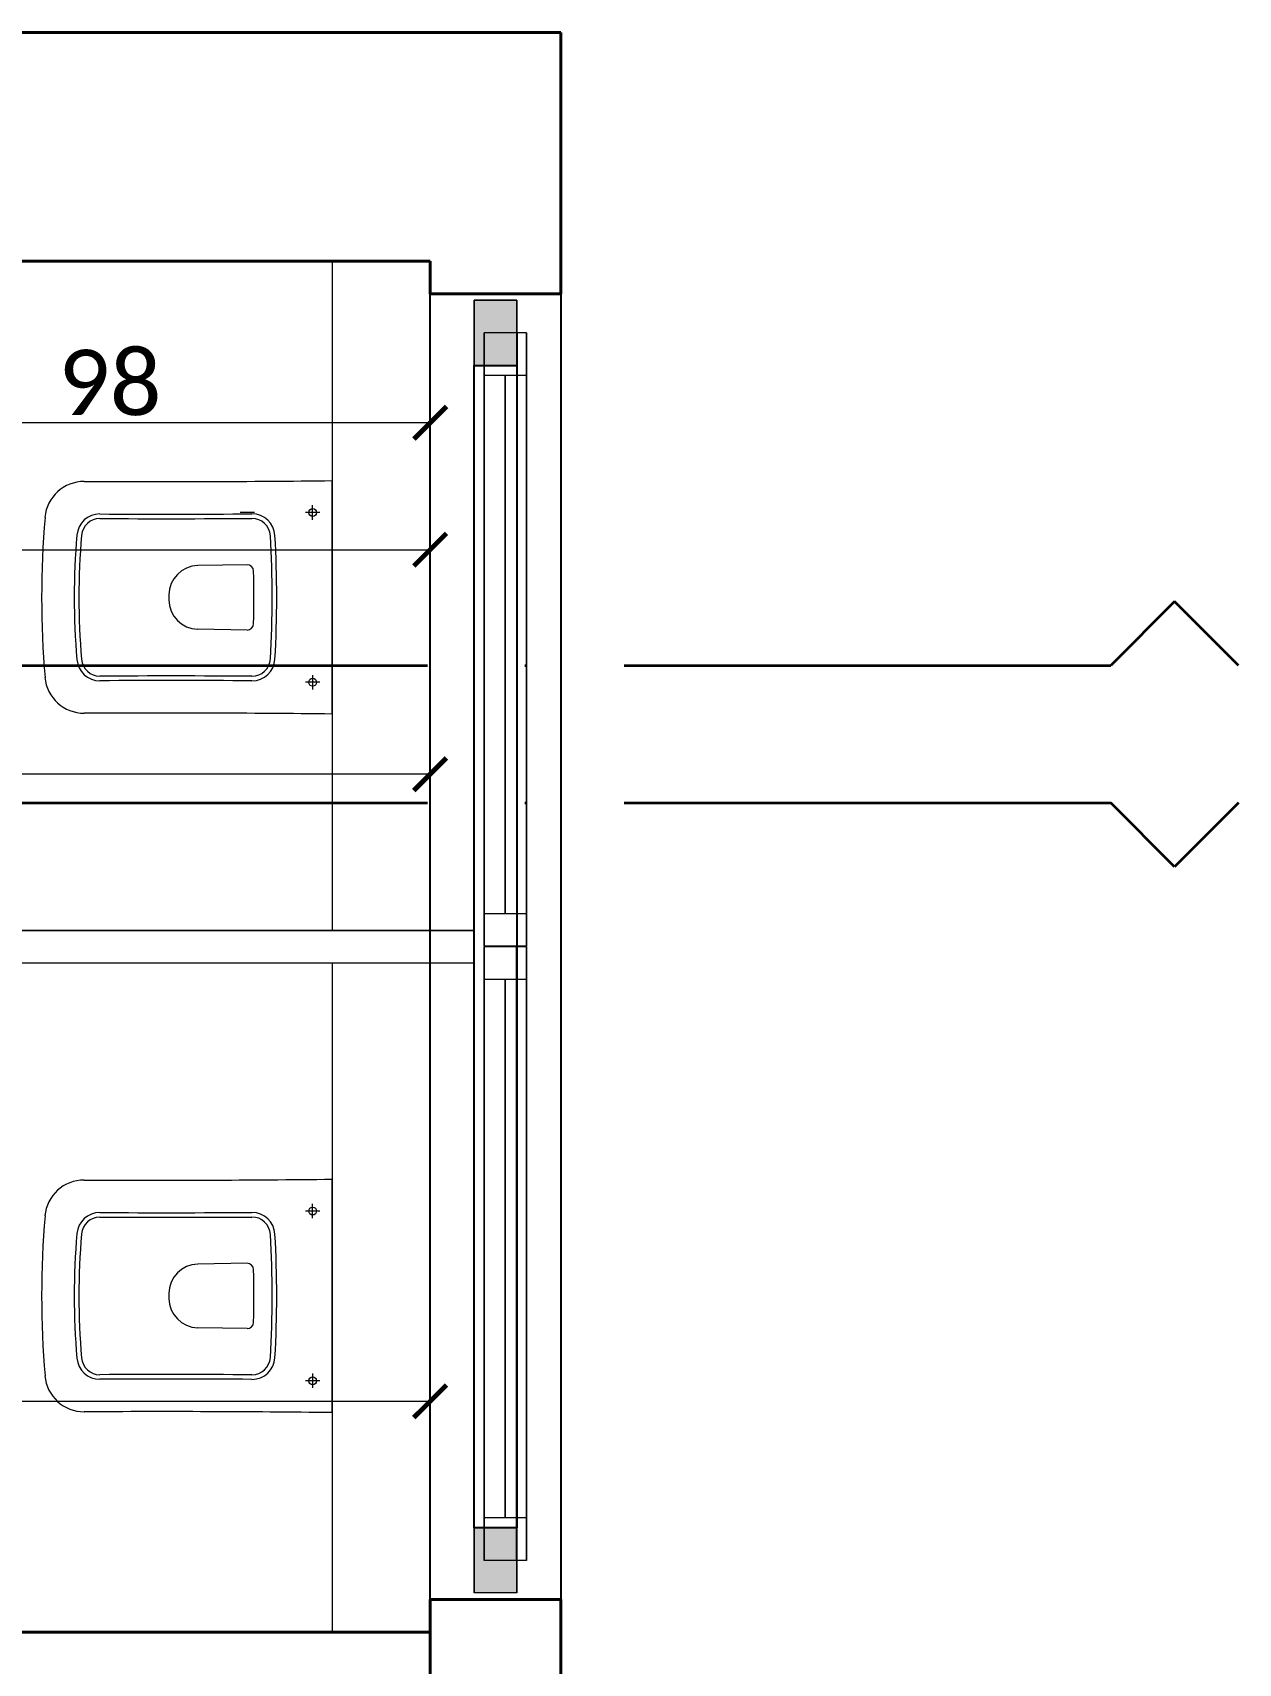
# Model space of a CAD drawing. Header units: centimetres. Extents: x -26724 to 60145, y -23645 to 6771.
# Drawn here: x 4901 to 5085.7, y 4775.2 to 5025 of the extents above; entities that cross this region are included whole.
import ezdxf

# ---------------------------------------------------------------- set-up
doc = ezdxf.new("R2010")
doc.units = ezdxf.units.CM
for name, pattern in [('ACAD_ISO04W100', [30, 24, -3, 0, -3]), ('AUSGEZOGEN', [0]), ('PUNKT2_S9', [0.35, 0.15, -0.1, 0, -0.1])]:
    doc.linetypes.add(name, pattern=pattern)
for name, color, linetype, lineweight in [('2.IZGLED', 7, 'Continuous', 13), ('4.KOTE', 88, 'Continuous', 15), ('XR$5$Fenster', 252, 'PUNKT2_S9', 13), ('XR$5$Tuerrahmen', 252, 'PUNKT2_S9', 13), ('XR$5$Wand Beton bewehrt', 252, 'PUNKT2_S9', 13), ('XR$5$Wand Mauerwerk tragend', 252, 'PUNKT2_S9', 13), ('XR$6$Holz Allgemeines Bauteil', 252, 'PUNKT2_S9', 13), ('zid', 7, 'Continuous', 40)]:
    doc.layers.add(name, color=color, linetype=linetype, lineweight=lineweight)
doc.layers.add('3.IZGLED 2', color=7, linetype='Continuous', lineweight=9, true_color=0x4a4a4a)
doc.layers.add('IZGLED 2', color=253, linetype='Continuous', lineweight=9, true_color=0x828282)
doc.styles.get("Standard").update_dxf_attribs({"font": 'calibri.ttf'})
doc.dimstyles.new('ja 1 50', dxfattribs={"dimtxt": 10, "dimasz": 5, "dimexe": 5, "dimexo": 5, "dimgap": 1, "dimtad": 1, "dimdec": 0, "dimtxsty": 'Standard', "dimblk": 'ARCHTICK', "dimcen": 2.5, "dimclrd": 256, "dimclrt": 7, "dimadec": 0, "dimazin": 0, "dimtfac": 1, "dimtdec": 0, "dimtix": 1, "dimtmove": 1, "dimatfit": 3, "dimldrblk": 'ARCHTICK', "dimfxl": 10, "dimfxlon": 1, "dimlwd": 0, "dimlwe": 9, "dimarcsym": 0})

# ---------------------------------------------------------------- blocks, each defined once
blk = doc.blocks.new('_ArchTick')
at = {"color": 0, "linetype": 'ByBlock', "const_width": 0.15}
blk.add_lwpolyline([(-0.5, -0.5), (0.5, 0.5)], dxfattribs=at)
blk = doc.blocks.new('*D2736')
at = {"layer": '4.KOTE', "color": 0, "lineweight": 9, "transparency": 16777216}
for p, q in [((4863.8, 4970.03), (4863.8, 4970.2)), ((4961.9, 4960.56), (4961.9, 4960.2))]:
    blk.add_line(p, q, dxfattribs=at)
at = {"layer": '4.KOTE', "lineweight": 0, "transparency": 16777216}
blk.add_line((4961.9, 4965.2), (4863.8, 4965.2), dxfattribs=at)
at = {"layer": 'Defpoints', "color": 0, "transparency": 16777216}
for p in [(4961.9, 4989.96, 1216.69), (4863.8, 4965.2), (4863.8, 4949.86, 1825.04)]:
    blk.add_point(p, dxfattribs=at)
at = {"layer": '4.KOTE', "lineweight": 0, "transparency": 16777216, "xscale": 5, "yscale": 5, "zscale": 5, "rotation": 180}
blk.add_blockref('_ArchTick', (4863.8, 4965.2), dxfattribs=at)
at = {"layer": '4.KOTE', "lineweight": 0, "transparency": 16777216, "xscale": 5, "yscale": 5, "zscale": 5}
blk.add_blockref('_ArchTick', (4961.9, 4965.2), dxfattribs=at)
at = {"layer": '4.KOTE', "color": 7, "transparency": 16777216, "insert": (4912.85, 4971.32), "char_height": 10, "attachment_point": 5}
blk.add_mtext('98', dxfattribs=at)
blk = doc.blocks.new('*D2795')
at = {"layer": '4.KOTE', "color": 0, "lineweight": 9, "transparency": 16777216}
for p, q in [((4761.9, 4916.01), (4761.9, 4916.36)), ((4961.9, 4916.18), (4961.9, 4916.36))]:
    blk.add_line(p, q, dxfattribs=at)
at = {"layer": '4.KOTE', "lineweight": 0, "transparency": 16777216}
blk.add_line((4961.9, 4911.36), (4761.9, 4911.36), dxfattribs=at)
at = {"layer": 'Defpoints', "color": 0, "transparency": 16777216}
for p in [(4761.9, 4911.36), (4761.9, 4887.46, 1216.69), (4961.9, 4887.46, 2433.38)]:
    blk.add_point(p, dxfattribs=at)
at = {"layer": '4.KOTE', "lineweight": 0, "transparency": 16777216, "xscale": 5, "yscale": 5, "zscale": 5, "rotation": 180}
blk.add_blockref('_ArchTick', (4761.9, 4911.36), dxfattribs=at)
at = {"layer": '4.KOTE', "lineweight": 0, "transparency": 16777216, "xscale": 5, "yscale": 5, "zscale": 5}
blk.add_blockref('_ArchTick', (4961.9, 4911.36), dxfattribs=at)
at = {"layer": '4.KOTE', "color": 7, "transparency": 16777216, "insert": (4861.9, 4917.48), "char_height": 10, "attachment_point": 5}
blk.add_mtext('200', dxfattribs=at)
blk = doc.blocks.new('*D2814')
at = {"layer": '4.KOTE', "color": 0, "lineweight": 9, "transparency": 16777216}
for p, q in [((4647.4, 4820.02), (4647.4, 4820.32)), ((4961.9, 4805.32), (4961.9, 4820.32))]:
    blk.add_line(p, q, dxfattribs=at)
at = {"layer": '4.KOTE', "lineweight": 0, "transparency": 16777216}
blk.add_line((4647.4, 4815.32), (4961.9, 4815.32), dxfattribs=at)
at = {"layer": 'Defpoints', "color": 0, "transparency": 16777216}
for p in [(4961.9, 4815.32), (4647.4, 4794.36, 1338.36), (4961.9, 4779.96)]:
    blk.add_point(p, dxfattribs=at)
at = {"layer": '4.KOTE', "lineweight": 0, "transparency": 16777216, "xscale": 5, "yscale": 5, "zscale": 5, "rotation": 180}
blk.add_blockref('_ArchTick', (4647.4, 4815.32), dxfattribs=at)
at = {"layer": '4.KOTE', "lineweight": 0, "transparency": 16777216, "xscale": 5, "yscale": 5, "zscale": 5}
blk.add_blockref('_ArchTick', (4961.9, 4815.32), dxfattribs=at)
at = {"layer": '4.KOTE', "color": 7, "transparency": 16777216, "insert": (4804.65, 4821.44), "char_height": 10, "attachment_point": 5}
blk.add_mtext('314', dxfattribs=at)
blk = doc.blocks.new('*D2816')
at = {"layer": '4.KOTE', "lineweight": 0, "transparency": 16777216}
blk.add_line((4681.74, 4945.76), (4961.9, 4945.76), dxfattribs=at)
at = {"layer": '4.KOTE', "color": 0, "lineweight": 9, "transparency": 16777216}
for p, q in [((4681.74, 4941.15), (4681.74, 4940.76)), ((4961.9, 4941.37), (4961.9, 4940.76))]:
    blk.add_line(p, q, dxfattribs=at)
at = {"layer": 'Defpoints', "color": 0, "transparency": 16777216}
for p in [(4681.74, 5004.36, 2433.38), (4961.9, 4989.96, 1216.69), (4961.9, 4945.76)]:
    blk.add_point(p, dxfattribs=at)
at = {"layer": '4.KOTE', "lineweight": 0, "transparency": 16777216, "xscale": 5, "yscale": 5, "zscale": 5, "rotation": 180}
blk.add_blockref('_ArchTick', (4681.74, 4945.76), dxfattribs=at)
at = {"layer": '4.KOTE', "lineweight": 0, "transparency": 16777216, "xscale": 5, "yscale": 5, "zscale": 5}
blk.add_blockref('_ArchTick', (4961.9, 4945.76), dxfattribs=at)
at = {"layer": '4.KOTE', "color": 7, "transparency": 16777216, "insert": (4821.82, 4951.89), "char_height": 10, "attachment_point": 5}
blk.add_mtext('280', dxfattribs=at)

msp = doc.modelspace()

# ---------------------------------------------------------------- hatches: boundary and pattern name
at = {"layer": 'XR$5$Fenster', "linetype": 'AUSGEZOGEN', "lineweight": 18, "transparency": 33554687}
for points in [[(4968.65, 4973.96), (4968.65, 4983.96), (4975.15, 4983.96), (4975.15, 4973.96)], [(4968.65, 4785.96), (4968.65, 4795.96), (4975.15, 4795.96), (4975.15, 4785.96)]]:
    msp.add_hatch(color=255, dxfattribs=at).paths.add_polyline_path(points)

# ---------------------------------------------------------------- linework, layer by layer
at = {"layer": '2.IZGLED'}
for p, q in [((4946.9, 4989.96, 1216.69), (4946.9, 4887.46, 1216.69)), ((4946.9, 4882.46, 1216.69), (4946.9, 4779.96, 1216.69))]:
    msp.add_line(p, q, dxfattribs=at)
at = {"layer": '2.IZGLED', "transparency": 33554687}
for p, q in [((4968.65, 4887.46, 1216.69), (4761.9, 4887.46, 1216.69)), ((4761.9, 4887.46, 1216.69), (4968.65, 4887.46, 1216.69)), ((4761.9, 4887.46, 1216.69), (4968.65, 4887.46, 1216.69)), ((4968.65, 4887.46, 1216.69), (4761.9, 4887.46, 1216.69)), ((4761.9, 4882.46, 1216.69), (4968.65, 4882.46, 1216.69)), ((4761.9, 4882.46, 1216.69), (4968.65, 4882.46, 1216.69))]:
    msp.add_line(p, q, dxfattribs=at)
at = {"layer": '3.IZGLED 2', "transparency": 33554687}
msp.add_line((4935, 4951.46, 1216.69), (4932.8, 4951.46, 1216.69), dxfattribs=at)
at = {"layer": 'IZGLED 2', "color": 5, "lineweight": 35}
for p, q in [((5075.91, 4937.82), (5066.14, 4928.05)), ((5085.68, 4928.05), (5075.91, 4937.82)), ((5075.91, 4897.21), (5066.14, 4906.98)), ((5085.68, 4906.98), (5075.91, 4897.21))]:
    msp.add_line(p, q, dxfattribs=at)
at = {"layer": 'IZGLED 2', "color": 5, "linetype": 'ACAD_ISO04W100', "lineweight": 35, "ltscale": 5}
for p, q in [((3940.89, 4928.05), (5066.14, 4928.05)), ((3940.89, 4906.98), (5066.14, 4906.98))]:
    msp.add_line(p, q, dxfattribs=at)
at = {"layer": 'XR$5$Fenster', "color": 7, "linetype": 'AUSGEZOGEN', "lineweight": 18, "transparency": 33554687}
for p, q in [((4968.65, 4983.96, 1216.69), (4968.65, 4973.96, 1216.69)), ((4975.15, 4983.96, 1216.69), (4968.65, 4983.96, 1216.69)), ((4975.15, 4983.96, 1216.69), (4968.65, 4983.96, 1216.69)), ((4968.65, 4983.96, 1216.69), (4968.65, 4983.96, 1216.69)), ((4975.15, 4983.96, 1216.69), (4968.65, 4983.96, 1216.69)), ((4975.15, 4983.96, 1216.69), (4968.65, 4983.96, 1216.69)), ((4968.65, 4973.96, 1216.69), (4968.65, 4983.96, 1216.69)), ((4968.65, 4973.96, 1216.69), (4968.65, 4983.96, 1216.69)), ((4968.65, 4983.96, 1216.69), (4968.65, 4983.96, 1216.69)), ((4968.65, 4983.96, 1216.69), (4968.65, 4973.96, 1216.69)), ((4968.65, 4983.96, 1216.69), (4975.15, 4983.96, 1216.69)), ((4968.65, 4973.96, 1216.69), (4968.65, 4983.96, 1216.69)), ((4975.15, 4973.96, 1216.69), (4975.15, 4983.96, 1216.69)), ((4975.15, 4983.96, 1216.69), (4975.15, 4983.96, 1216.69)), ((4975.15, 4983.96, 1216.69), (4975.15, 4973.96, 1216.69)), ((4975.15, 4973.96, 1216.69), (4975.15, 4983.96, 1216.69)), ((4975.15, 4983.96, 1216.69), (4975.15, 4983.96, 1216.69)), ((4975.15, 4983.96, 1216.69), (4975.15, 4973.96, 1216.69)), ((4975.15, 4983.96, 1216.69), (4975.15, 4973.96, 1216.69)), ((4970.15, 4978.96, 1216.69), (4970.15, 4972.46, 1216.69)), ((4976.65, 4978.96, 1216.69), (4970.15, 4978.96, 1216.69)), ((4976.65, 4978.96, 1216.69), (4970.15, 4978.96, 1216.69)), ((4970.15, 4978.96, 1216.69), (4970.15, 4978.96, 1216.69)), ((4976.65, 4978.96, 1216.69), (4970.15, 4978.96, 1216.69)), ((4976.65, 4978.96, 1216.69), (4970.15, 4978.96, 1216.69)), ((4970.15, 4972.46, 1216.69), (4970.15, 4978.96, 1216.69)), ((4970.15, 4972.46, 1216.69), (4970.15, 4978.96, 1216.69)), ((4970.15, 4978.96, 1216.69), (4970.15, 4978.96, 1216.69)), ((4970.15, 4978.96, 1216.69), (4970.15, 4972.46, 1216.69)), ((4976.65, 4972.46, 1216.69), (4976.65, 4978.96, 1216.69)), ((4976.65, 4978.96, 1216.69), (4976.65, 4978.96, 1216.69)), ((4976.65, 4978.96, 1216.69), (4976.65, 4972.46, 1216.69)), ((4976.65, 4972.46, 1216.69), (4976.65, 4978.96, 1216.69)), ((4976.65, 4978.96, 1216.69), (4976.65, 4978.96, 1216.69)), ((4976.65, 4978.96, 1216.69), (4976.65, 4972.46, 1216.69)), ((4968.65, 4973.96, 1216.69), (4968.65, 4795.96, 1216.69)), ((4975.15, 4973.96, 1216.69), (4968.65, 4973.96, 1216.69)), ((4975.15, 4973.96, 1216.69), (4968.65, 4973.96, 1216.69)), ((4968.65, 4973.96, 1216.69), (4968.65, 4973.96, 1216.69)), ((4975.15, 4973.96, 1216.69), (4968.65, 4973.96, 1216.69)), ((4975.15, 4973.96, 1216.69), (4968.65, 4973.96, 1216.69)), ((4968.65, 4795.96, 1216.69), (4968.65, 4973.96, 1216.69)), ((4968.65, 4795.96, 1216.69), (4968.65, 4973.96, 1216.69)), ((4968.65, 4973.96, 1216.69), (4968.65, 4973.96, 1216.69)), ((4968.65, 4973.96, 1216.69), (4968.65, 4795.96, 1216.69)), ((4968.65, 4973.96, 1216.69), (4968.65, 4795.96, 1216.69)), ((4975.15, 4973.96, 1216.69), (4968.65, 4973.96, 1216.69)), ((4975.15, 4973.96, 1216.69), (4968.65, 4973.96, 1216.69)), ((4968.65, 4973.96, 1216.69), (4968.65, 4973.96, 1216.69)), ((4975.15, 4973.96, 1216.69), (4968.65, 4973.96, 1216.69)), ((4975.15, 4973.96, 1216.69), (4968.65, 4973.96, 1216.69)), ((4968.65, 4795.96, 1216.69), (4968.65, 4973.96, 1216.69)), ((4968.65, 4795.96, 1216.69), (4968.65, 4973.96, 1216.69)), ((4968.65, 4973.96, 1216.69), (4968.65, 4973.96, 1216.69)), ((4968.65, 4973.96, 1216.69), (4968.65, 4795.96, 1216.69)), ((4975.15, 4973.96, 1216.69), (4968.65, 4973.96, 1216.69)), ((4975.15, 4973.96, 1216.69), (4968.65, 4973.96, 1216.69)), ((4975.15, 4973.96, 1216.69), (4968.65, 4973.96, 1216.69)), ((4968.65, 4973.96, 1216.69), (4968.65, 4973.96, 1216.69)), ((4975.15, 4973.96, 1216.69), (4968.65, 4973.96, 1216.69)), ((4968.65, 4973.96, 1216.69), (4968.65, 4973.96, 1216.69)), ((4968.65, 4973.96, 1216.69), (4968.65, 4973.96, 1216.69)), ((4975.15, 4973.96, 1216.69), (4968.65, 4973.96, 1216.69)), ((4975.15, 4795.96, 1216.69), (4975.15, 4973.96, 1216.69)), ((4975.15, 4973.96, 1216.69), (4975.15, 4973.96, 1216.69)), ((4975.15, 4973.96, 1216.69), (4975.15, 4795.96, 1216.69)), ((4975.15, 4795.96, 1216.69), (4975.15, 4973.96, 1216.69)), ((4975.15, 4973.96, 1216.69), (4975.15, 4973.96, 1216.69)), ((4975.15, 4973.96, 1216.69), (4975.15, 4795.96, 1216.69)), ((4975.15, 4795.96, 1216.69), (4975.15, 4973.96, 1216.69)), ((4975.15, 4973.96, 1216.69), (4975.15, 4973.96, 1216.69)), ((4975.15, 4973.96, 1216.69), (4975.15, 4795.96, 1216.69)), ((4975.15, 4795.96, 1216.69), (4975.15, 4973.96, 1216.69)), ((4975.15, 4973.96, 1216.69), (4975.15, 4973.96, 1216.69)), ((4975.15, 4973.96, 1216.69), (4975.15, 4795.96, 1216.69)), ((4975.15, 4973.96, 1216.69), (4975.15, 4973.96, 1216.69)), ((4975.15, 4973.96, 1216.69), (4975.15, 4973.96, 1216.69)), ((4970.15, 4972.46, 1216.69), (4970.15, 4890.01, 1216.69)), ((4976.65, 4972.46, 1216.69), (4970.15, 4972.46, 1216.69)), ((4976.65, 4972.46, 1216.69), (4970.15, 4972.46, 1216.69)), ((4970.15, 4972.46, 1216.69), (4970.15, 4972.46, 1216.69)), ((4976.65, 4972.46, 1216.69), (4970.15, 4972.46, 1216.69)), ((4976.65, 4972.46, 1216.69), (4970.15, 4972.46, 1216.69)), ((4970.15, 4890.01, 1216.69), (4970.15, 4972.46, 1216.69)), ((4970.15, 4890.01, 1216.69), (4970.15, 4972.46, 1216.69)), ((4970.15, 4972.46, 1216.69), (4970.15, 4972.46, 1216.69)), ((4970.15, 4972.46, 1216.69), (4970.15, 4890.01, 1216.69)), ((4970.15, 4972.46, 1216.69), (4970.15, 4890.01, 1216.69)), ((4976.65, 4972.46, 1216.69), (4970.15, 4972.46, 1216.69)), ((4976.65, 4972.46, 1216.69), (4970.15, 4972.46, 1216.69)), ((4970.15, 4972.46, 1216.69), (4970.15, 4972.46, 1216.69)), ((4976.65, 4972.46, 1216.69), (4970.15, 4972.46, 1216.69)), ((4976.65, 4972.46, 1216.69), (4970.15, 4972.46, 1216.69)), ((4970.15, 4890.01, 1216.69), (4970.15, 4972.46, 1216.69)), ((4970.15, 4890.01, 1216.69), (4970.15, 4972.46, 1216.69)), ((4970.15, 4972.46, 1216.69), (4970.15, 4972.46, 1216.69)), ((4970.15, 4972.46, 1216.69), (4970.15, 4890.01, 1216.69)), ((4976.65, 4972.46, 1216.69), (4970.15, 4972.46, 1216.69)), ((4976.65, 4972.46, 1216.69), (4970.15, 4972.46, 1216.69)), ((4976.65, 4972.46, 1216.69), (4970.15, 4972.46, 1216.69)), ((4970.15, 4972.46, 1216.69), (4970.15, 4972.46, 1216.69)), ((4976.65, 4972.46, 1216.69), (4970.15, 4972.46, 1216.69)), ((4970.15, 4972.46, 1216.69), (4970.15, 4972.46, 1216.69)), ((4973.4, 4972.46, 1216.69), (4973.4, 4890.01, 1216.69)), ((4973.4, 4972.46, 1216.69), (4973.4, 4890.01, 1216.69)), ((4976.65, 4890.01, 1216.69), (4976.65, 4972.46, 1216.69)), ((4976.65, 4972.46, 1216.69), (4976.65, 4972.46, 1216.69)), ((4976.65, 4972.46, 1216.69), (4976.65, 4890.01, 1216.69)), ((4976.65, 4890.01, 1216.69), (4976.65, 4972.46, 1216.69)), ((4976.65, 4972.46, 1216.69), (4976.65, 4972.46, 1216.69)), ((4976.65, 4972.46, 1216.69), (4976.65, 4890.01, 1216.69)), ((4976.65, 4890.01, 1216.69), (4976.65, 4972.46, 1216.69)), ((4976.65, 4972.46, 1216.69), (4976.65, 4972.46, 1216.69)), ((4976.65, 4972.46, 1216.69), (4976.65, 4890.01, 1216.69)), ((4976.65, 4890.01, 1216.69), (4976.65, 4972.46, 1216.69)), ((4976.65, 4972.46, 1216.69), (4976.65, 4972.46, 1216.69)), ((4976.65, 4972.46, 1216.69), (4976.65, 4890.01, 1216.69)), ((4976.65, 4972.46, 1216.69), (4976.65, 4972.46, 1216.69)), ((4976.65, 4972.46, 1216.69), (4976.65, 4972.46, 1216.69)), ((4976.65, 4890.01, 1216.69), (4970.15, 4890.01, 1216.69)), ((4976.65, 4890.01, 1216.69), (4970.15, 4890.01, 1216.69)), ((4976.65, 4890.01, 1216.69), (4970.15, 4890.01, 1216.69)), ((4970.15, 4890.01, 1216.69), (4970.15, 4890.01, 1216.69)), ((4976.65, 4890.01, 1216.69), (4970.15, 4890.01, 1216.69)), ((4970.15, 4890.01, 1216.69), (4970.15, 4890.01, 1216.69)), ((4976.65, 4890.01, 1216.69), (4970.15, 4890.01, 1216.69)), ((4976.65, 4890.01, 1216.69), (4970.15, 4890.01, 1216.69)), ((4976.65, 4890.01, 1216.69), (4970.15, 4890.01, 1216.69)), ((4970.15, 4890.01, 1216.69), (4970.15, 4890.01, 1216.69)), ((4976.65, 4890.01, 1216.69), (4970.15, 4890.01, 1216.69)), ((4970.15, 4890.01, 1216.69), (4970.15, 4890.01, 1216.69)), ((4970.15, 4890.01, 1216.69), (4970.15, 4885.01, 1216.69)), ((4976.65, 4890.01, 1216.69), (4970.15, 4890.01, 1216.69)), ((4976.65, 4890.01, 1216.69), (4970.15, 4890.01, 1216.69)), ((4970.15, 4890.01, 1216.69), (4970.15, 4890.01, 1216.69)), ((4976.65, 4890.01, 1216.69), (4970.15, 4890.01, 1216.69)), ((4976.65, 4890.01, 1216.69), (4970.15, 4890.01, 1216.69)), ((4970.15, 4885.01, 1216.69), (4970.15, 4890.01, 1216.69)), ((4970.15, 4885.01, 1216.69), (4970.15, 4890.01, 1216.69)), ((4970.15, 4890.01, 1216.69), (4970.15, 4890.01, 1216.69)), ((4970.15, 4890.01, 1216.69), (4970.15, 4885.01, 1216.69)), ((4976.65, 4890.01, 1216.69), (4976.65, 4890.01, 1216.69)), ((4976.65, 4890.01, 1216.69), (4976.65, 4890.01, 1216.69)), ((4976.65, 4890.01, 1216.69), (4976.65, 4890.01, 1216.69)), ((4976.65, 4890.01, 1216.69), (4976.65, 4890.01, 1216.69)), ((4976.65, 4885.01, 1216.69), (4976.65, 4890.01, 1216.69)), ((4976.65, 4890.01, 1216.69), (4976.65, 4890.01, 1216.69)), ((4976.65, 4890.01, 1216.69), (4976.65, 4885.01, 1216.69)), ((4976.65, 4885.01, 1216.69), (4976.65, 4890.01, 1216.69)), ((4976.65, 4890.01, 1216.69), (4976.65, 4890.01, 1216.69)), ((4976.65, 4890.01, 1216.69), (4976.65, 4885.01, 1216.69)), ((4976.65, 4885.01, 1216.69), (4970.15, 4885.01, 1216.69)), ((4976.65, 4885.01, 1216.69), (4970.15, 4885.01, 1216.69)), ((4976.65, 4885.01, 1216.69), (4970.15, 4885.01, 1216.69)), ((4970.15, 4885.01, 1216.69), (4970.15, 4885.01, 1216.69)), ((4976.65, 4885.01, 1216.69), (4970.15, 4885.01, 1216.69)), ((4970.15, 4885.01, 1216.69), (4970.15, 4885.01, 1216.69)), ((4970.15, 4884.91, 1216.69), (4970.15, 4879.91, 1216.69)), ((4976.65, 4884.91, 1216.69), (4970.15, 4884.91, 1216.69)), ((4976.65, 4884.91, 1216.69), (4970.15, 4884.91, 1216.69)), ((4970.15, 4884.91, 1216.69), (4970.15, 4884.91, 1216.69)), ((4976.65, 4884.91, 1216.69), (4970.15, 4884.91, 1216.69)), ((4976.65, 4884.91, 1216.69), (4970.15, 4884.91, 1216.69)), ((4970.15, 4879.91, 1216.69), (4970.15, 4884.91, 1216.69)), ((4970.15, 4879.91, 1216.69), (4970.15, 4884.91, 1216.69)), ((4970.15, 4884.91, 1216.69), (4970.15, 4884.91, 1216.69)), ((4970.15, 4884.91, 1216.69), (4970.15, 4879.91, 1216.69)), ((4976.65, 4885.01, 1216.69), (4976.65, 4885.01, 1216.69)), ((4976.65, 4885.01, 1216.69), (4976.65, 4885.01, 1216.69)), ((4976.65, 4879.91, 1216.69), (4976.65, 4884.91, 1216.69)), ((4976.65, 4884.91, 1216.69), (4976.65, 4884.91, 1216.69)), ((4976.65, 4884.91, 1216.69), (4976.65, 4879.91, 1216.69)), ((4976.65, 4879.91, 1216.69), (4976.65, 4884.91, 1216.69)), ((4976.65, 4884.91, 1216.69), (4976.65, 4884.91, 1216.69)), ((4976.65, 4884.91, 1216.69), (4976.65, 4879.91, 1216.69)), ((4970.15, 4879.91, 1216.69), (4970.15, 4797.46, 1216.69)), ((4976.65, 4879.91, 1216.69), (4970.15, 4879.91, 1216.69)), ((4976.65, 4879.91, 1216.69), (4970.15, 4879.91, 1216.69)), ((4970.15, 4879.91, 1216.69), (4970.15, 4879.91, 1216.69)), ((4976.65, 4879.91, 1216.69), (4970.15, 4879.91, 1216.69)), ((4976.65, 4879.91, 1216.69), (4970.15, 4879.91, 1216.69)), ((4970.15, 4797.46, 1216.69), (4970.15, 4879.91, 1216.69)), ((4970.15, 4797.46, 1216.69), (4970.15, 4879.91, 1216.69)), ((4970.15, 4879.91, 1216.69), (4970.15, 4879.91, 1216.69)), ((4970.15, 4879.91, 1216.69), (4970.15, 4797.46, 1216.69)), ((4970.15, 4879.91, 1216.69), (4970.15, 4797.46, 1216.69)), ((4976.65, 4879.91, 1216.69), (4970.15, 4879.91, 1216.69)), ((4976.65, 4879.91, 1216.69), (4970.15, 4879.91, 1216.69)), ((4970.15, 4879.91, 1216.69), (4970.15, 4879.91, 1216.69)), ((4976.65, 4879.91, 1216.69), (4970.15, 4879.91, 1216.69)), ((4976.65, 4879.91, 1216.69), (4970.15, 4879.91, 1216.69)), ((4970.15, 4797.46, 1216.69), (4970.15, 4879.91, 1216.69)), ((4970.15, 4797.46, 1216.69), (4970.15, 4879.91, 1216.69)), ((4970.15, 4879.91, 1216.69), (4970.15, 4879.91, 1216.69)), ((4970.15, 4879.91, 1216.69), (4970.15, 4797.46, 1216.69)), ((4976.65, 4879.91, 1216.69), (4970.15, 4879.91, 1216.69)), ((4976.65, 4879.91, 1216.69), (4970.15, 4879.91, 1216.69)), ((4976.65, 4879.91, 1216.69), (4970.15, 4879.91, 1216.69)), ((4970.15, 4879.91, 1216.69), (4970.15, 4879.91, 1216.69)), ((4976.65, 4879.91, 1216.69), (4970.15, 4879.91, 1216.69)), ((4970.15, 4879.91, 1216.69), (4970.15, 4879.91, 1216.69)), ((4973.4, 4797.46, 1216.69), (4973.4, 4879.91, 1216.69)), ((4973.4, 4797.46, 1216.69), (4973.4, 4879.91, 1216.69)), ((4976.65, 4797.46, 1216.69), (4976.65, 4879.91, 1216.69)), ((4976.65, 4879.91, 1216.69), (4976.65, 4879.91, 1216.69)), ((4976.65, 4879.91, 1216.69), (4976.65, 4797.46, 1216.69)), ((4976.65, 4797.46, 1216.69), (4976.65, 4879.91, 1216.69)), ((4976.65, 4879.91, 1216.69), (4976.65, 4879.91, 1216.69)), ((4976.65, 4879.91, 1216.69), (4976.65, 4797.46, 1216.69)), ((4976.65, 4797.46, 1216.69), (4976.65, 4879.91, 1216.69)), ((4976.65, 4879.91, 1216.69), (4976.65, 4879.91, 1216.69)), ((4976.65, 4879.91, 1216.69), (4976.65, 4797.46, 1216.69)), ((4976.65, 4797.46, 1216.69), (4976.65, 4879.91, 1216.69)), ((4976.65, 4879.91, 1216.69), (4976.65, 4879.91, 1216.69)), ((4976.65, 4879.91, 1216.69), (4976.65, 4797.46, 1216.69)), ((4976.65, 4879.91, 1216.69), (4976.65, 4879.91, 1216.69)), ((4976.65, 4879.91, 1216.69), (4976.65, 4879.91, 1216.69)), ((4975.15, 4795.96, 1216.69), (4968.65, 4795.96, 1216.69)), ((4975.15, 4795.96, 1216.69), (4968.65, 4795.96, 1216.69)), ((4975.15, 4795.96, 1216.69), (4968.65, 4795.96, 1216.69)), ((4968.65, 4795.96, 1216.69), (4968.65, 4795.96, 1216.69)), ((4975.15, 4795.96, 1216.69), (4968.65, 4795.96, 1216.69)), ((4968.65, 4795.96, 1216.69), (4968.65, 4795.96, 1216.69)), ((4975.15, 4795.96, 1216.69), (4968.65, 4795.96, 1216.69)), ((4975.15, 4795.96, 1216.69), (4968.65, 4795.96, 1216.69)), ((4975.15, 4795.96, 1216.69), (4968.65, 4795.96, 1216.69)), ((4968.65, 4795.96, 1216.69), (4968.65, 4795.96, 1216.69)), ((4975.15, 4795.96, 1216.69), (4968.65, 4795.96, 1216.69)), ((4968.65, 4795.96, 1216.69), (4968.65, 4795.96, 1216.69)), ((4968.65, 4795.96, 1216.69), (4968.65, 4785.96, 1216.69)), ((4975.15, 4795.96, 1216.69), (4968.65, 4795.96, 1216.69)), ((4975.15, 4795.96, 1216.69), (4968.65, 4795.96, 1216.69)), ((4968.65, 4795.96, 1216.69), (4968.65, 4795.96, 1216.69)), ((4975.15, 4795.96, 1216.69), (4968.65, 4795.96, 1216.69)), ((4975.15, 4795.96, 1216.69), (4968.65, 4795.96, 1216.69)), ((4968.65, 4785.96, 1216.69), (4968.65, 4795.96, 1216.69)), ((4968.65, 4785.96, 1216.69), (4968.65, 4795.96, 1216.69)), ((4968.65, 4795.96, 1216.69), (4968.65, 4795.96, 1216.69)), ((4968.65, 4795.96, 1216.69), (4968.65, 4785.96, 1216.69)), ((4968.65, 4795.96, 1216.69), (4975.15, 4795.96, 1216.69)), ((4968.65, 4785.96, 1216.69), (4968.65, 4795.96, 1216.69)), ((4976.65, 4797.46, 1216.69), (4970.15, 4797.46, 1216.69)), ((4976.65, 4797.46, 1216.69), (4970.15, 4797.46, 1216.69)), ((4976.65, 4797.46, 1216.69), (4970.15, 4797.46, 1216.69)), ((4970.15, 4797.46, 1216.69), (4970.15, 4797.46, 1216.69)), ((4976.65, 4797.46, 1216.69), (4970.15, 4797.46, 1216.69)), ((4970.15, 4797.46, 1216.69), (4970.15, 4797.46, 1216.69)), ((4976.65, 4797.46, 1216.69), (4970.15, 4797.46, 1216.69)), ((4976.65, 4797.46, 1216.69), (4970.15, 4797.46, 1216.69)), ((4976.65, 4797.46, 1216.69), (4970.15, 4797.46, 1216.69)), ((4970.15, 4797.46, 1216.69), (4970.15, 4797.46, 1216.69)), ((4976.65, 4797.46, 1216.69), (4970.15, 4797.46, 1216.69)), ((4970.15, 4797.46, 1216.69), (4970.15, 4797.46, 1216.69)), ((4970.15, 4797.46, 1216.69), (4970.15, 4790.96, 1216.69)), ((4976.65, 4797.46, 1216.69), (4970.15, 4797.46, 1216.69)), ((4976.65, 4797.46, 1216.69), (4970.15, 4797.46, 1216.69)), ((4970.15, 4797.46, 1216.69), (4970.15, 4797.46, 1216.69)), ((4976.65, 4797.46, 1216.69), (4970.15, 4797.46, 1216.69)), ((4976.65, 4797.46, 1216.69), (4970.15, 4797.46, 1216.69)), ((4970.15, 4790.96, 1216.69), (4970.15, 4797.46, 1216.69)), ((4970.15, 4790.96, 1216.69), (4970.15, 4797.46, 1216.69)), ((4970.15, 4797.46, 1216.69), (4970.15, 4797.46, 1216.69)), ((4970.15, 4797.46, 1216.69), (4970.15, 4790.96, 1216.69)), ((4975.15, 4795.96, 1216.69), (4975.15, 4795.96, 1216.69)), ((4975.15, 4795.96, 1216.69), (4975.15, 4795.96, 1216.69)), ((4975.15, 4795.96, 1216.69), (4975.15, 4795.96, 1216.69)), ((4975.15, 4795.96, 1216.69), (4975.15, 4795.96, 1216.69)), ((4975.15, 4785.96, 1216.69), (4975.15, 4795.96, 1216.69)), ((4975.15, 4795.96, 1216.69), (4975.15, 4795.96, 1216.69)), ((4975.15, 4795.96, 1216.69), (4975.15, 4785.96, 1216.69)), ((4975.15, 4785.96, 1216.69), (4975.15, 4795.96, 1216.69)), ((4975.15, 4795.96, 1216.69), (4975.15, 4795.96, 1216.69)), ((4975.15, 4795.96, 1216.69), (4975.15, 4785.96, 1216.69)), ((4975.15, 4795.96, 1216.69), (4975.15, 4785.96, 1216.69)), ((4976.65, 4797.46, 1216.69), (4976.65, 4797.46, 1216.69)), ((4976.65, 4797.46, 1216.69), (4976.65, 4797.46, 1216.69)), ((4976.65, 4797.46, 1216.69), (4976.65, 4797.46, 1216.69)), ((4976.65, 4797.46, 1216.69), (4976.65, 4797.46, 1216.69)), ((4976.65, 4790.96, 1216.69), (4976.65, 4797.46, 1216.69)), ((4976.65, 4797.46, 1216.69), (4976.65, 4797.46, 1216.69)), ((4976.65, 4797.46, 1216.69), (4976.65, 4790.96, 1216.69)), ((4976.65, 4790.96, 1216.69), (4976.65, 4797.46, 1216.69)), ((4976.65, 4797.46, 1216.69), (4976.65, 4797.46, 1216.69)), ((4976.65, 4797.46, 1216.69), (4976.65, 4790.96, 1216.69)), ((4976.65, 4790.96, 1216.69), (4970.15, 4790.96, 1216.69)), ((4976.65, 4790.96, 1216.69), (4970.15, 4790.96, 1216.69)), ((4976.65, 4790.96, 1216.69), (4970.15, 4790.96, 1216.69)), ((4970.15, 4790.96, 1216.69), (4970.15, 4790.96, 1216.69)), ((4976.65, 4790.96, 1216.69), (4970.15, 4790.96, 1216.69)), ((4970.15, 4790.96, 1216.69), (4970.15, 4790.96, 1216.69)), ((4976.65, 4790.96, 1216.69), (4976.65, 4790.96, 1216.69)), ((4976.65, 4790.96, 1216.69), (4976.65, 4790.96, 1216.69)), ((4975.15, 4785.96, 1216.69), (4968.65, 4785.96, 1216.69)), ((4975.15, 4785.96, 1216.69), (4968.65, 4785.96, 1216.69)), ((4975.15, 4785.96, 1216.69), (4968.65, 4785.96, 1216.69)), ((4968.65, 4785.96, 1216.69), (4968.65, 4785.96, 1216.69)), ((4975.15, 4785.96, 1216.69), (4968.65, 4785.96, 1216.69)), ((4968.65, 4785.96, 1216.69), (4968.65, 4785.96, 1216.69)), ((4968.65, 4785.96, 1216.69), (4968.65, 4785.96, 1216.69)), ((4975.15, 4785.96, 1216.69), (4968.65, 4785.96, 1216.69)), ((4975.15, 4785.96, 1216.69), (4975.15, 4785.96, 1216.69)), ((4975.15, 4785.96, 1216.69), (4975.15, 4785.96, 1216.69))]:
    msp.add_line(p, q, dxfattribs=at)
at = {"layer": 'XR$5$Fenster', "color": 7, "linetype": 'AUSGEZOGEN', "lineweight": -3, "transparency": 33554687}
for p, q in [((4968.65, 4973.96, 1216.69), (4975.15, 4973.96, 1216.69)), ((4968.65, 4795.96, 1216.69), (4968.65, 4973.96, 1216.69)), ((4975.15, 4973.96, 1216.69), (4975.15, 4795.96, 1216.69)), ((4968.65, 4795.96, 1216.69), (4968.65, 4795.96, 1216.69)), ((4975.15, 4795.96, 1216.69), (4968.65, 4795.96, 1216.69))]:
    msp.add_line(p, q, dxfattribs=at)
at = {"layer": 'XR$5$Fenster', "color": 7, "linetype": 'AUSGEZOGEN', "lineweight": 18}
for p, q in [((4973.4, 4890.01, 1216.69), (4973.4, 4972.46, 1216.69)), ((4973.4, 4972.46, 1216.69), (4973.4, 4972.46, 1216.69)), ((4973.4, 4972.46, 1216.69), (4973.4, 4890.01, 1216.69)), ((4973.4, 4890.01, 1216.69), (4973.4, 4890.01, 1216.69)), ((4973.4, 4797.46, 1216.69), (4973.4, 4879.91, 1216.69)), ((4973.4, 4879.91, 1216.69), (4973.4, 4879.91, 1216.69)), ((4973.4, 4879.91, 1216.69), (4973.4, 4797.46, 1216.69)), ((4973.4, 4797.46, 1216.69), (4973.4, 4797.46, 1216.69))]:
    msp.add_line(p, q, dxfattribs=at)
at = {"layer": 'XR$5$Tuerrahmen', "color": 7, "linetype": 'AUSGEZOGEN', "lineweight": -3, "transparency": 33554687}
for p, q in [((4975.15, 4978.96, 1216.69), (4975.15, 4885.01, 1216.69)), ((4975.15, 4790.96, 1216.69), (4975.15, 4884.91, 1216.69))]:
    msp.add_line(p, q, dxfattribs=at)
at = {"layer": 'XR$5$Wand Beton bewehrt', "color": 7, "linetype": 'AUSGEZOGEN', "lineweight": 25, "transparency": 33554687}
for p, q in [((4981.9, 4984.96, 1216.69), (4981.9, 5024.96, 1216.69)), ((4981.9, 4984.96, 1216.69), (4981.9, 5024.96, 1216.69)), ((4981.9, 4994.96, 1216.69), (4981.9, 4994.96, 1216.69)), ((4981.9, 4994.96, 1216.69), (4981.9, 4994.96, 1216.69)), ((4961.9, 4784.96, 2433.38), (4961.9, 4984.96, 2433.38)), ((4981.9, 4984.96, 2433.38), (4981.9, 4784.96, 2433.38))]:
    msp.add_line(p, q, dxfattribs=at)
at = {"layer": 'XR$5$Wand Beton bewehrt', "color": 7, "linetype": 'AUSGEZOGEN', "lineweight": 25, "transparency": 33554687, "elevation": 1216.69}
msp.add_lwpolyline([(4981.9, 4984.96), (4981.9, 4984.96)], close=True, dxfattribs=at)
at = {"layer": 'XR$5$Wand Mauerwerk tragend', "color": 7, "linetype": 'AUSGEZOGEN', "lineweight": 25, "transparency": 33554687}
msp.add_line((4961.9, 4779.96, 1216.69), (4961.9, 4779.96, 1216.69), dxfattribs=at)
msp.add_line((4961.9, 4779.96, 1216.69), (4961.9, 4779.96, 1216.69), dxfattribs=at)
at = {"layer": 'XR$6$Holz Allgemeines Bauteil', "color": 11, "linetype": 'AUSGEZOGEN', "lineweight": 18, "transparency": 33554687}
for p, q in [((4946.9, 4920.59, 1216.69), (4946.9, 4956.34, 1216.69)), ((4945, 4951.46, 1216.69), (4942.8, 4951.46, 1216.69)), ((4943.9, 4950.36, 1216.69), (4943.9, 4952.56, 1216.69)), ((4933.86, 4943.46, 1216.69), (4926.32, 4943.33, 1216.69)), ((4921.9, 4938.83, 1216.69), (4921.9, 4938.09, 1216.69)), ((4933.86, 4933.46, 1216.69), (4926.32, 4933.6, 1216.69)), ((4943.9, 4926.56, 1216.69), (4943.9, 4924.36, 1216.69)), ((4945, 4925.46, 1216.69), (4942.8, 4925.46, 1216.69)), ((4946.9, 4813.59, 1216.69), (4946.9, 4849.34, 1216.69)), ((4945, 4844.46, 1216.69), (4942.8, 4844.46, 1216.69)), ((4943.9, 4843.36, 1216.69), (4943.9, 4845.56, 1216.69)), ((4933.86, 4836.46, 1216.69), (4926.32, 4836.33, 1216.69)), ((4921.9, 4831.83, 1216.69), (4921.9, 4831.09, 1216.69)), ((4933.86, 4826.46, 1216.69), (4926.32, 4826.6, 1216.69)), ((4945, 4818.46, 1216.69), (4942.8, 4818.46, 1216.69)), ((4943.9, 4819.56, 1216.69), (4943.9, 4817.36, 1216.69))]:
    msp.add_line(p, q, dxfattribs=at)
for centre in [(4943.9, 4951.46, 1216.69), (4943.9, 4925.46, 1216.69), (4943.9, 4844.46, 1216.69), (4943.9, 4818.46, 1216.69)]:
    msp.add_circle(centre, 0.6, dxfattribs=at)
for centre, radius, start, end in [((4908.89, 4950.21, 1216.69), 6, 89.7162, 175.1528), ((4920.42, 7277.09, 1216.69), 2320.9, 269.71619, 270.65364), ((4911.3, 4947.74, 1216.69), 3.5, 89.7337, 175.6401), ((4921.93, 7235.37, 1216.69), 2284.16, 269.73375, 270.31813), ((4934.63, 4947.75, 1216.69), 3.5, 2.9251, 90.3181), ((5047.4, 4938.46, 1216.69), 145, 175.1528, 184.8472), ((4911.3, 4947.74, 1216.69), 2.8, 89.7337, 175.6401), ((4921.93, 7235.37, 1216.69), 2284.86, 269.73375, 270.31813), ((4934.63, 4947.75, 1216.69), 2.8, 2.9251, 90.3181), ((5018.75, 4938.46, 1216.69), 111.35, 175.0848, 184.9152), ((5018.76, 4938.46, 1216.69), 110.66, 175.0817, 184.9183), ((4774.03, 4938.46, 1216.69), 163.67, 356.6977, 3.3023), ((4774.04, 4938.46, 1216.69), 164.36, 356.6991, 3.3009), ((4926.4, 4938.83, 1216.69), 4.5, 91, 180), ((4933.86, 4942.46, 1216.69), 1, 1.1192, 89.7797), ((4729.11, 4938.46, 1216.69), 205.79, 358.8808, 1.1192), ((4926.4, 4938.09, 1216.69), 4.5, 180, 269), ((4933.86, 4934.46, 1216.69), 1, 270, 358.8808), ((4911.3, 4929.19, 1216.69), 3.5, 184.3599, 270.2664), ((4911.3, 4929.19, 1216.69), 2.8, 184.3599, 270.2664), ((4934.63, 4929.18, 1216.69), 2.8, 269.6817, 357.0749), ((4934.63, 4929.18, 1216.69), 3.5, 269.6817, 357.0749), ((4908.89, 4926.72, 1216.69), 6, 184.8472, 270.2844), ((4921.93, 2642.52, 1216.69), 2283.9, 89.68174, 90.26637), ((4921.93, 2642.52, 1216.69), 2283.2, 89.68174, 90.26637), ((4920.43, 2602.3, 1216.69), 2318.44, 89.346, 90.28444), ((4908.89, 4843.21, 1216.69), 6, 89.7162, 175.1528), ((4920.42, 7170.09, 1216.69), 2320.9, 269.71619, 270.65364), ((5047.4, 4831.46, 1216.69), 145, 175.1528, 184.8472), ((4911.3, 4840.74, 1216.69), 3.5, 89.7337, 175.6401), ((4911.3, 4840.74, 1216.69), 2.8, 89.7337, 175.6401), ((4921.93, 7128.37, 1216.69), 2284.16, 269.73375, 270.31813), ((4921.93, 7128.37, 1216.69), 2284.86, 269.73375, 270.31813), ((4934.63, 4840.75, 1216.69), 3.5, 2.9251, 90.3181), ((4934.63, 4840.75, 1216.69), 2.8, 2.9251, 90.3181), ((5018.75, 4831.46, 1216.69), 111.35, 175.0848, 184.9152), ((5018.76, 4831.46, 1216.69), 110.66, 175.0817, 184.9183), ((4774.03, 4831.46, 1216.69), 163.67, 356.6977, 3.3023), ((4774.04, 4831.46, 1216.69), 164.36, 356.6991, 3.3009), ((4926.4, 4831.83, 1216.69), 4.5, 91, 180), ((4933.86, 4835.46, 1216.69), 1, 1.1192, 89.7797), ((4729.11, 4831.46, 1216.69), 205.79, 358.8808, 1.1192), ((4926.4, 4831.09, 1216.69), 4.5, 180, 269), ((4933.86, 4827.46, 1216.69), 1, 270, 358.8808), ((4911.3, 4822.19, 1216.69), 3.5, 184.3599, 270.2664), ((4911.3, 4822.19, 1216.69), 2.8, 184.3599, 270.2664), ((4934.63, 4822.18, 1216.69), 2.8, 269.6817, 357.0749), ((4934.63, 4822.18, 1216.69), 3.5, 269.6817, 357.0749), ((4908.89, 4819.72, 1216.69), 6, 184.8472, 270.2844), ((4921.93, 2535.52, 1216.69), 2283.9, 89.68174, 90.26637), ((4921.93, 2535.52, 1216.69), 2283.2, 89.68174, 90.26637), ((4920.43, 2495.3, 1216.69), 2318.44, 89.346, 90.28444)]:
    msp.add_arc(centre, radius, start, end, dxfattribs=at)
at = {"layer": 'zid', "transparency": 33554687}
for p, q in [((4326.9, 5024.96, 1216.69), (4981.9, 5024.96, 1216.69)), ((4961.9, 5024.96, 1216.69), (4961.9, 5024.96, 1216.69)), ((4961.9, 5024.96, 1216.69), (4961.9, 5024.96, 1216.69)), ((4961.9, 5024.96, 1216.69), (4961.9, 5024.96, 1216.69)), ((4961.9, 5024.96, 1216.69), (4961.9, 5024.96, 1216.69)), ((4961.9, 5024.96, 1216.69), (4961.9, 5024.96, 1216.69)), ((4961.9, 5024.96, 1216.69), (4961.9, 5024.96, 1216.69)), ((4326.9, 4989.96, 1216.69), (4961.9, 4989.96, 1216.69)), ((4961.9, 4989.96, 1216.69), (4326.9, 4989.96, 1216.69)), ((4326.9, 4989.96, 1216.69), (4961.9, 4989.96, 1216.69)), ((4961.9, 4989.96, 1216.69), (4326.9, 4989.96, 1216.69)), ((4961.9, 4989.96, 1216.69), (4961.9, 4984.96, 1216.69)), ((4961.9, 4779.96, 1216.69), (4336.9, 4779.96, 1216.69)), ((4336.9, 4779.96, 1216.69), (4961.9, 4779.96, 1216.69)), ((4336.9, 4779.96, 1216.69), (4961.9, 4779.96, 1216.69)), ((4961.9, 4779.96, 1216.69), (4336.9, 4779.96, 1216.69))]:
    msp.add_line(p, q, dxfattribs=at)
at = {"layer": 'zid', "transparency": 33554687, "elevation": 1216.69}
for points in [[(4981.9, 5024.96), (4981.9, 4984.96)], [(4961.9, 4989.96), (4961.9, 4989.96)], [(4981.9, 4984.96), (4961.9, 4984.96), (4961.9, 4984.96), (4961.9, 4984.96)], [(4961.9, 4984.96), (4981.9, 4984.96), (4981.9, 4984.96)]]:
    msp.add_lwpolyline(points, close=True, dxfattribs=at)
at = {"layer": 'zid', "ltscale": 12, "elevation": 1216.69}
msp.add_lwpolyline([(4961.9, 4784.96), (4981.9, 4784.96), (4981.9, 4769.96), (4961.9, 4769.96)], close=True, dxfattribs=at)

# ---------------------------------------------------------------- dimensions: what is measured, and where the dimension line sits
at = {"layer": '4.KOTE'}
for base, p1, p2, picture, middle in [((4961.9, 4945.76), (4681.74, 5004.36, 2433.38), (4961.9, 4989.96, 1216.69), '*D2816', (4821.82, 4951.89)), ((4863.8, 4965.2), (4961.9, 4989.96, 1216.69), (4863.8, 4949.86, 1825.04), '*D2736', (4912.85, 4971.32)), ((4761.9, 4911.36), (4961.9, 4887.46, 2433.38), (4761.9, 4887.46, 1216.69), '*D2795', (4861.9, 4917.48)), ((4961.8973, 4815.3154), (4647.3987, 4794.3633, 1338.361), (4961.8973, 4779.9633), '*D2814', (4804.648, 4821.4384))]:
    dim = msp.add_linear_dim(base=base, p1=p1, p2=p2, dimstyle='ja 1 50', dxfattribs=at)
    dim.commit()
    dim.dimension.update_dxf_attribs({"geometry": picture, "text_midpoint": middle})

doc.saveas('drawing.dxf')
